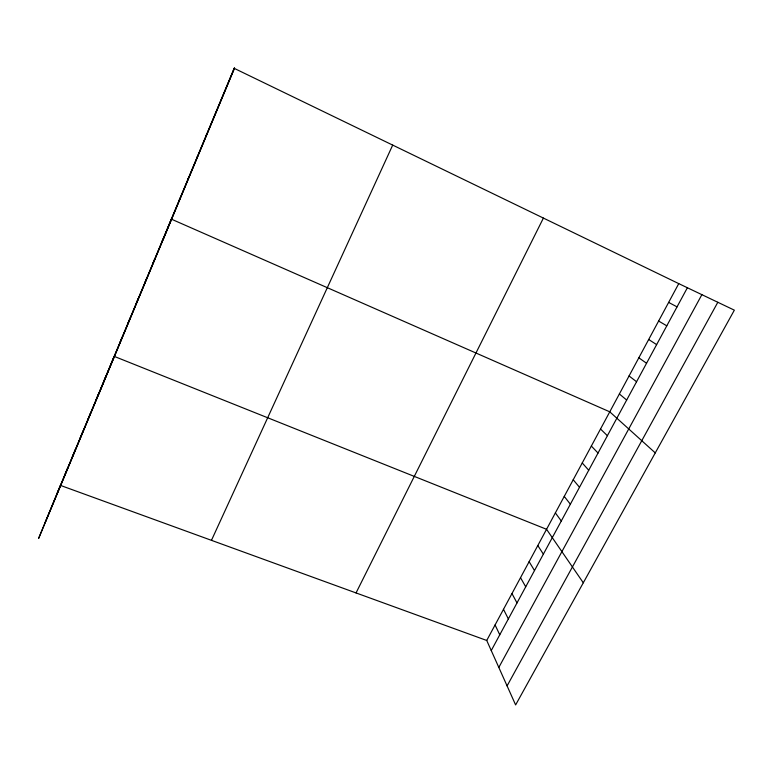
<?xml version="1.0" encoding="UTF-8"?>
<svg xmlns="http://www.w3.org/2000/svg" width="773" height="773" viewBox="0 0 773 773"><rect width="100%" height="100%" fill="white"/><g stroke="black" fill="none" stroke-linecap="round" stroke-linejoin="round"><path stroke-width="1.16" d="M215.416 113.341L215.744 112.423M206.159 135.546L206.681 134.173M196.999 157.537L197.714 155.711M187.936 179.317L188.825 177.046M178.95 200.893L180.022 198.178M163.142 239.514L171.306 219.117L609.762 411.825L655.262 452.891M161.489 242.799L162.919 239.253M153.015 263.149L154.61 259.206M128.047 323.104L130.115 318.012M136.29 303.306L138.203 298.581M144.619 283.324L146.368 278.985M103.737 381.456L106.268 375.263M98.722 394.143L114.153 356.353L546.55 529.292L583.296 582.784M119.873 342.739L122.095 337.26M64.652 475.308L67.889 467.423M72.333 456.872L75.435 449.306M80.083 438.262L83.04 431.044M87.9 419.497L90.712 412.608M95.784 400.559L98.461 394.017M57.038 493.589L234.18 68.266M45.134 522.577L234.422 68.15M211.464 540.337L392.694 145.102M356.044 592.93L543.4 218.083M486.729 640.469L678.752 283.623L734.35 310.166L515.62 704.928L486.729 640.469L60.41 485.386L38.65 538.366L234.557 68.072L234.113 68.304L678.752 283.623M491.251 650.557L687.381 287.74M498.817 667.437L701.884 294.658M507.088 685.893L717.817 302.272M668.635 302.407L677.042 306.871M658.615 321.027L666.79 325.829M648.682 339.492L656.635 344.623M638.827 357.802L646.557 363.262M629.058 375.958L636.566 381.736M619.376 393.969L626.671 400.056M600.515 429.005L607.394 435.701M591.345 446.06L598.031 453.036M582.243 462.969L588.726 470.235M573.208 479.753L579.508 487.29M564.251 496.392L570.368 504.209M555.372 512.905L561.295 520.992M537.805 545.545L543.361 554.164M529.128 561.681L534.501 570.551M520.519 577.682L525.717 586.804M511.968 593.558L517.002 602.93M503.494 609.317L508.354 618.931M495.078 624.951L499.764 634.807"/></g></svg>
